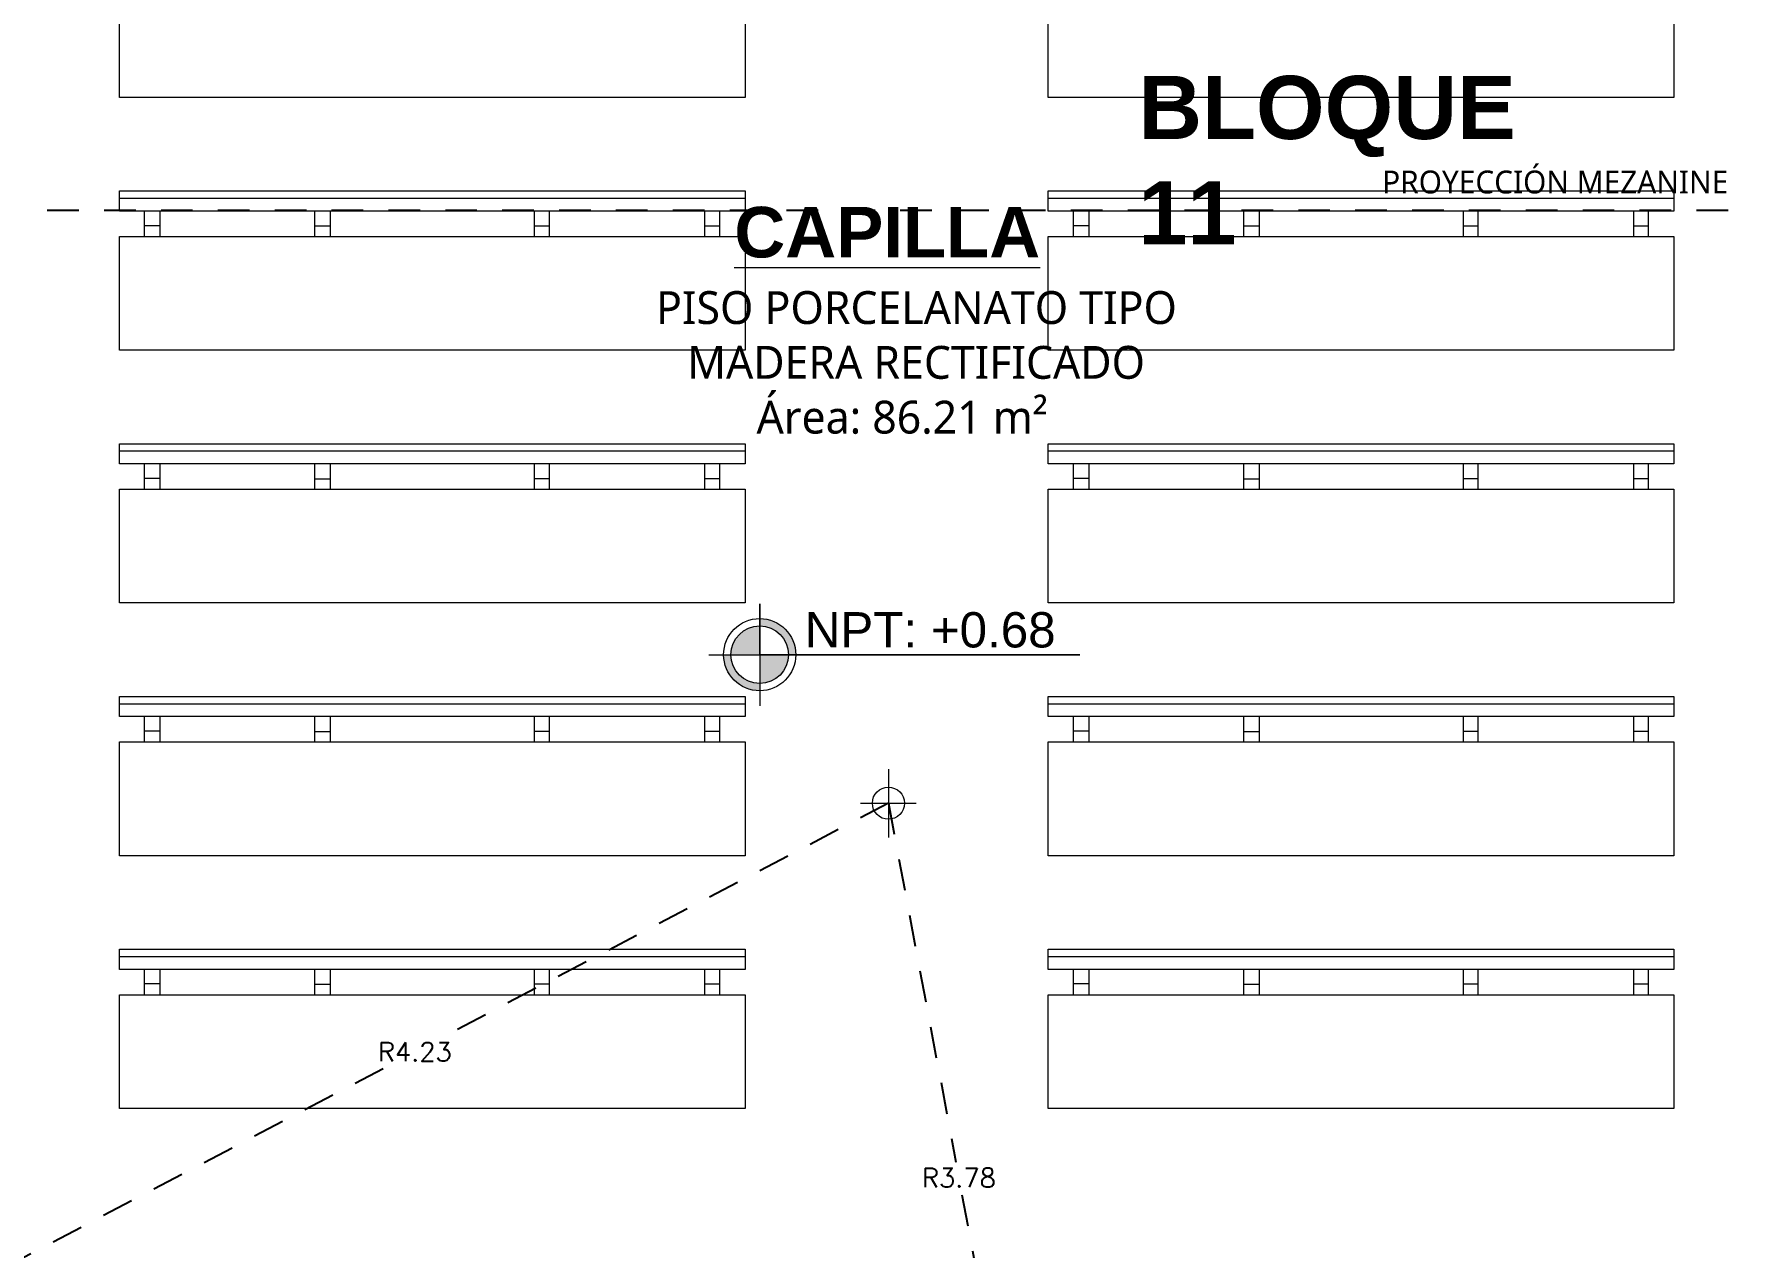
# Model space of a CAD drawing. Header units: metres. Extents: x 44 to 146, y 191 to 279.
# Drawn here: x 51.67 to 58.42, y 265.64 to 270.45 of the extents above; entities that cross this region are included whole.
import ezdxf

# ---------------------------------------------------------------- set-up
doc = ezdxf.new("R2010")
doc.units = ezdxf.units.M
doc.linetypes.add('DASHED2', pattern=[0.375, 0.25, -0.125])
doc.linetypes.add('HIDDEN2', pattern=[0.1875, 0.125, -0.0625])
for name, color, linetype, lineweight in [('0_Pluma_Nº__1', 8, 'Continuous', 0), ('COLUMNAS 50', 7, 'Continuous', 50), ('Equipamiento SR', 253, 'Continuous', 0), ('GRAFO01', 7, 'Continuous', 0), ('letras sr', 7, 'Continuous', 5), ('linea 001', 252, 'Continuous', 0), ('Muros el', 7, 'Continuous', 50), ('Proyeccciones', 1, 'DASHED2', 18), ('TEXTO 100', 7, 'Continuous', 20)]:
    doc.layers.add(name, color=color, linetype=linetype, lineweight=lineweight)
doc.layers.add('CELOSIA', color=40, linetype='Continuous')
doc.styles.add('01COTAS', font='romans.shx')
doc.styles.add('Generales', font='trebuc.ttf', dxfattribs={"height": 0.22})
doc.styles.add('JOS', font='arial.ttf', dxfattribs={"height": 1})
doc.styles.add('Santa Rosa 1 50', font='trebuc.ttf')
doc.dimstyles.new('DIM-25-CORTE', dxfattribs={"dimscale": 0.025, "dimtxt": 2, "dimasz": 2, "dimexe": 2, "dimexo": 2, "dimgap": 1, "dimtad": 1, "dimtih": 1, "dimtoh": 1, "dimzin": 1, "dimdsep": 46, "dimtxsty": '01COTAS', "dimcen": 25, "dimclrd": 9, "dimclre": 9, "dimclrt": 7, "dimadec": 0, "dimazin": 0, "dimtfac": 1, "dimtix": 1, "dimtmove": 2, "dimatfit": 3, "dimfxl": 2, "dimfxlon": 1, "dimtolj": 1, "dimtzin": 0, "dimarcsym": 0})

# ---------------------------------------------------------------- blocks, each defined once
blk = doc.blocks.new('*D218')
at = {"color": 9, "linetype": 'HIDDEN2', "lineweight": -2, "transparency": 16777216}
for p, q in [((55.04531491368054, 267.4032858746614), (53.29058902943989, 266.4821928579965)), ((51.34200354519534, 265.4593388053881), (53.05245810068278, 266.3571928579965))]:
    blk.add_line(p, q, dxfattribs=at)
at = {"color": 9, "linetype": 'HIDDEN2', "lineweight": 80, "transparency": 16777216}
blk.add_solid([(51.33813038451925, 265.4667173601804), (51.34587670587145, 265.451960250596), (51.2977322164421, 265.4360998413316)], dxfattribs=at)
at = {"layer": 'Defpoints', "color": 0, "linetype": 'HIDDEN2', "lineweight": 80, "transparency": 16777216}
for p in [(55.04531491368054, 267.4032858746614), (51.2977322164421, 265.4360998413316)]:
    blk.add_point(p, dxfattribs=at)
at = {"color": 7, "linetype": 'HIDDEN2', "transparency": 16777216, "insert": (53.17152356506139, 266.4196928579965), "char_height": 0.07500000000000001, "attachment_point": 5, "style": '01COTAS'}
blk.add_mtext('\\A1;R4.23', dxfattribs=at)
blk = doc.blocks.new('*U216')
at = {"layer": 'CELOSIA', "linetype": 'Continuous', "lineweight": 5}
blk.add_lwpolyline([(0.02311068210171641, -0.009533958925487696), (-0.0224195818576689, -0.01106175163914713), (-0.02311068210171641, 0.009533958925487696), (0.0224195818576689, 0.01106175163914713)], close=True, dxfattribs=at)
blk = doc.blocks.new('*U217')
at = {"color": 0, "linetype": 'ByBlock', "lineweight": -2, "transparency": 16777216}
blk.add_blockref('*U216', (47.84981600904775, 267.1965604390824), dxfattribs=at)
for p, rotation in [((47.85651983784212, 267.0467421300379), 1.363763456892946), ((47.86678743076043, 266.8971258087988), 2.727526913785723), ((47.88061297104501, 266.747796235434), 4.091290370678813), ((47.8979886263034, 266.5988380075653), 5.455053827572192), ((47.91890455294549, 266.4503355124409), 6.818817284465766), ((47.94334890176013, 266.3023728791293), 8.182580741358699), ((47.97130782462784, 266.1550339308586), 9.54634419825214), ((48.00276548236603, 266.0084021375288), 10.91010765514593), ((48.03770405370215, 265.8625605684257), 12.27387111203962), ((48.07610374536973, 265.71759184516), 13.63763456893314), ((48.11794280332157, 265.5735780948611), 15.00139802582635), ((48.16319752505377, 265.4306009036507), 16.36516148271985), ((48.2118422730336, 265.2887412704233), 17.7289249396136), ((48.26384948922353, 265.1480795609582), 19.09268839650705), ((48.31918971069338, 265.0086954623919), 20.45645185340029), ((48.37783158631146, 264.8706679380736), 21.82021531029404), ((48.43974189450554, 264.7340751828309), 23.18397876718752), ((48.50488556208344, 264.5989945786719), 24.54774222408073), ((48.5732256841025, 264.4655026509463), 25.91150568097448), ((48.64472354477685, 264.3336750249932), 27.27526913786821), ((48.71933863941055, 264.2035863832974), 28.63903259476198), ((48.79702869734412, 264.0753104231811), 30.00279605165573), ((48.87774970590159, 263.9489198150533), 31.36655950854948), ((48.96145593532437, 263.8244861612401), 32.73032296544294), ((49.04809996467791, 263.7020799554218), 34.09408642233669), ((49.1376327087164, 263.5817705426961), 35.45784987923045), ((49.23000344569043, 263.4636260802938), 36.8216133361242), ((49.32515984608158, 263.347713498966), 38.18537679301794), ((49.423048002248, 263.2340984650673), 39.54914024991168), ((49.523612458964, 263.1228453433544), 40.91290370680544), ((49.62679624483621, 263.0140171605223), 42.27666716369919), ((49.73254090457895, 262.9076755694991), 43.64043062059293), ((49.84078653212998, 262.8038808145182), 45.00419407748669), ((49.9514718045883, 262.7026916969892), 46.36795753438043), ((50.06453401695455, 262.604165542186), 47.73172099127417), ((50.17990911765445, 262.5083581667708), 49.0954844481674), ((50.29753174482499, 262.4153238471733), 50.45924790506061), ((50.41733526334304, 262.3251152888423), 51.82301136195435), ((50.53925180257518, 262.237783596387), 53.1867748188481), ((50.66321229482757, 262.1533782446253), 54.55053827574131), ((50.78914651447384, 262.071947050556), 55.91430173263453), ((50.91698311773913, 261.9935361462694), 57.27806518952773), ((51.04664968311742, 261.9181899528123), 58.64182864642095), ((51.17807275239952, 261.8459511550238), 60.00559210331495), ((51.31117787228838, 261.7768606773526), 61.36935556020844), ((51.44588963657795, 261.7109576606732), 62.73311901710166), ((51.58213172887221, 261.6482794401118), 64.09688247399488), ((51.71982696581946, 261.5888615238953), 65.46064593088808), ((51.85889734083808, 261.5327375732357), 66.8244093877813), ((51.99926406830841, 261.4799393832598), 68.18817284467453), ((52.14084762820619, 261.4304968649973), 69.55193630156745), ((52.28356781115183, 261.3844380284356), 70.91569975846095), ((52.4273437638504, 261.3417889666513), 72.27946321535416), ((52.57209403489633, 261.3025738410288), 73.64322667224765), ((52.71773662091688, 261.2668148675717), 75.00699012914112), ((52.86418901302847, 261.2345323043176), 76.37075358603433), ((53.01136824357922, 261.2057444398613), 77.7345170429278), ((53.15919093315154, 261.1804675829944), 79.09828049982156), ((53.30757333779783, 261.1587160534656), 80.4620439567153), ((53.45643139648289, 261.1405021738685), 81.82580741360904), ((53.60568077870579, 261.125836262661), 83.18957087050254), ((53.75523693227446, 261.1147266283194), 84.55333432739575)]:
    blk.add_blockref('*U216', p, dxfattribs=dict(at, rotation=rotation))
blk = doc.blocks.new('*D219')
at = {"color": 9, "linetype": 'HIDDEN2', "lineweight": -2, "transparency": 16777216}
for p, q in [((55.04531491368034, 267.4032858746613), (55.31250818063648, 265.9837797573599)), ((55.73494967991881, 263.7394930683108), (55.33603689809845, 265.8587797573599))]:
    blk.add_line(p, q, dxfattribs=at)
at = {"color": 9, "linetype": 'HIDDEN2', "lineweight": 80, "transparency": 16777216}
blk.add_solid([(55.74313919695759, 263.7410345789713), (55.72676016288004, 263.7379515576504), (55.74419874388146, 263.6903559660782)], dxfattribs=at)
at = {"layer": 'Defpoints', "color": 0, "linetype": 'HIDDEN2', "lineweight": 80, "transparency": 16777216}
for p in [(55.04531491368034, 267.4032858746613), (55.74419874388146, 263.6903559660782)]:
    blk.add_point(p, dxfattribs=at)
at = {"color": 7, "linetype": 'HIDDEN2', "transparency": 16777216, "insert": (55.32427253936748, 265.9212797573599), "char_height": 0.07500000000000001, "attachment_point": 5, "style": '01COTAS'}
blk.add_mtext('\\A1;R3.78', dxfattribs=at)
blk = doc.blocks.new('A$Cbbd7e0fc')
at = {"linetype": 'ByBlock'}
for p, q in [((-1.237733178606319, 0.5500000000000682), (-1.237733178606319, 0.6300000000000523)), ((-1.237733178606319, 0.6300000000000523), (1.237733178606319, 0.6300000000000523)), ((1.237733178606319, 0.6300000000000523), (1.237733178606319, 0.5500000000000682)), ((1.237733178606319, 0.6000000000000796), (-1.237733178606319, 0.6000000000000796)), ((1.237733178606319, 0.5500000000000682), (-1.237733178606319, 0.5500000000000682)), ((-1.137733178606283, 0.4500000000000455), (-1.137733178606283, 0.5500000000000682)), ((-1.077733178606223, 0.5500000000000682), (-1.077733178606223, 0.4500000000000455)), ((-0.4637500000000472, 0.4500000000000455), (-0.4637500000000472, 0.5475000000000705)), ((-0.4037499999999881, 0.5475000000000705), (-0.4037499999999881, 0.4500000000000455)), ((0.4037499999999454, 0.5500000000000682), (0.4037499999999454, 0.4500000000000455)), ((0.4637500000000045, 0.4500000000000455), (0.4637500000000045, 0.5500000000000682)), ((1.077733178606181, 0.5500000000000682), (1.077733178606181, 0.4500000000000455)), ((1.13773317860624, 0.4500000000000455), (1.13773317860624, 0.5500000000000682)), ((-1.077733178606223, 0.4925000000000637), (-1.137733178606283, 0.4925000000000637)), ((-0.4037499999999881, 0.4900000000000659), (-0.4637500000000472, 0.4900000000000659)), ((0.4037499999999454, 0.4925000000000637), (0.4637500000000045, 0.4925000000000637)), ((1.077733178606181, 0.4925000000000637), (1.13773317860624, 0.4925000000000637)), ((-1.237733178606319, 0), (-1.237733178606319, 0.4500000000000455)), ((-1.237733178606319, 0.4500000000000455), (1.237733178606319, 0.4500000000000455)), ((1.237733178606319, 0.4500000000000455), (1.237733178606319, 0)), ((1.237733178606319, 0), (-1.237733178606319, 0))]:
    blk.add_line(p, q, dxfattribs=at)

msp = doc.modelspace()

# ---------------------------------------------------------------- hatches: boundary and pattern name
at = {"layer": 'TEXTO 100', "ltscale": 1.3}
h = msp.add_hatch(color=256, dxfattribs=at)
edge = h.paths.add_edge_path()
edge.add_line((54.64990247030281, 267.9909491928284), (54.53609716627355, 267.9909491946248))
edge.add_line((54.53609716627355, 267.9909491946248), (54.53609716627355, 267.8771438908203))
edge.add_arc((54.5360971672844, 267.9909491946248), 0.1138053038046205, 269.9999994913017, 359.9999990956475)
edge = h.paths.add_edge_path()
edge.add_arc((54.53609716705967, 267.9909491928284), 0.1138053056009154, 90.00000039565423, 180)
edge.add_line((54.42229186224483, 267.9909491928284), (54.53609716627409, 267.9909491946248))
edge.add_line((54.53609716627355, 267.9909491946248), (54.53609716627355, 268.1047544984293))
edge = h.paths.add_edge_path()
edge.add_line((54.53609716627355, 268.1337935276153), (54.53609716627355, 268.1047544984293))
edge.add_arc((54.536097165488, 267.9909491928284), 0.1138053056009154, 0, 89.99999960434582, ccw=False)
edge.add_line((54.64990247030281, 267.9909491928284), (54.67894150128521, 267.9909491946248))
edge.add_arc((54.5360971672844, 267.9909491946248), 0.1428443340010337, 0, 90.00000040528428)
msp.add_hatch(color=256, dxfattribs=at).paths.add_polyline_path([(54.42229186219922, 267.9909491946248), (54.39325283122349, 267.9909491946248, 0.4163528812831421), (54.53713971541964, 267.848108664147), (54.53713971541964, 267.8771486659497, -0.4168992925091289)])

# ---------------------------------------------------------------- linework, layer by layer
at = {"linetype": 'HIDDEN2'}
msp.add_line((50.81734950722009, 269.750145045007), (59.27344759840659, 269.7494924649418), dxfattribs=at)
for centre, radius, start, end in [((55.04531491368049, 267.4032858746614), 6.278, 180, 0), ((55.04531491368049, 267.4032858746614), 4.527965406460388, 180, 244.9703156321596), ((55.04531491368054, 267.4032858746614), 4.232516622810645, 180.020789940583, 222.3601683094529)]:
    msp.add_arc(centre, radius, start, end)
at = {"layer": '0_Pluma_Nº__1', "linetype": 'ByBlock'}
for p, q in [((55.04531491368051, 267.5383819317883), (55.04531491368051, 267.2681898175347)), ((54.93537206778581, 267.4032858746615), (55.15525775957522, 267.4032858746615))]:
    msp.add_line(p, q, dxfattribs=at)
msp.add_circle((55.04531491368049, 267.4032858746614), 0.0634453461522107, dxfattribs=at)
at = {"layer": 'COLUMNAS 50', "linetype": 'Continuous'}
msp.add_arc((55.04531491368049, 267.4032858746614), 6.278, 180, 258.7684086753018, dxfattribs=at)
at = {"layer": 'linea 001'}
for radius, start in [(6.077999999999825, 180), (6.047999999999824, 180), (4.587965406460392, 180), (4.587965406460392, 180), (4.55796540646039, 180), (4.55796540646039, 180), (5.377965406460437, 280.5003547340533)]:
    msp.add_arc((55.04531491368049, 267.4032858746614), radius, start, 0, dxfattribs=at)
at = {"layer": 'Muros el', "ltscale": 0.05}
msp.add_lwpolyline([(56.69600381181009, 263.5106861321716, 0.3010620994090797), (59.27344766864926, 267.4032858746614), (59.27344766864927, 270.6475265991248)], format="xyb", dxfattribs=at)
msp.add_arc((55.04531491368049, 267.4032858746614), 4.527965406460388, 295.0214664938158, 0, dxfattribs=at)
at = {"layer": 'Proyeccciones', "linetype": 'DASHED2', "lineweight": 9, "ltscale": 0.4}
for centre, radius, start, end in [((55.04531491368034, 267.4032858746614), 6.539077311070855, 180.0000000000358, 267.9702383702038), ((55.04531491368046, 267.4032858746614), 6.329044810192556, 180.0000000000163, 268.337258296494), ((55.04531491368049, 267.4032858746614), 5.377965406460437, 180, 280.5003547340533)]:
    msp.add_arc(centre, radius, start, end, dxfattribs=at)
at = {"layer": 'TEXTO 100', "ltscale": 1.3}
msp.add_lwpolyline([(54.33545722478689, 267.9909491946248), (55.80323829886345, 267.9909491946248), (54.53713971541964, 267.9909491946248), (54.53713971541964, 268.1926316827877), (54.53713971541964, 267.7892667028691)], dxfattribs=at)
for radius in [0.1428443350500418, 0.1138053040743278]:
    msp.add_circle((54.53609716627355, 267.9909491946248), radius, dxfattribs=at)

# ---------------------------------------------------------------- block references
msp.add_blockref('*U217', (0.8981291458583485, 0))
at = {"layer": 'Equipamiento SR'}
for p in [(53.24021805565873, 270.1958137076845), (56.91568441287137, 270.1958137076845), (53.24021805565873, 269.1958137076845), (56.91568441287137, 269.1958137076845), (53.24021805565873, 268.1958137076845), (56.91568441287137, 268.1958137076845), (53.24021805565873, 267.1958137076845), (56.91568441287137, 267.1958137076845), (53.24021805565873, 266.1958137076845), (56.91568441287137, 266.1958137076845)]:
    msp.add_blockref('A$Cbbd7e0fc', p, dxfattribs=at)

# ---------------------------------------------------------------- texts
at = {"layer": 'GRAFO01', "style": 'JOS'}
msp.add_text('NPT: +0.68', height=0.1397384423660468, rotation=8.130006654569796e-09, dxfattribs=at).set_placement((54.71421058266719, 268.0195489954056))
at = {"layer": 'letras sr'}
note = msp.add_mtext_dynamic_manual_height_columns('{\\fSwis721 Ex BT|b1|i0|c0|p34;BLOQUE }', width=1.175698067177858, gutter_width=0.7466076026232997, heights=[0.00685124685563593, 0.2300417320017374], dxfattribs=dict(at, insert=(54.11169481768921, 270.2811773246476), char_height=0.2500000000000142, attachment_point=1, style='Santa Rosa 1 50'))
for column, words in zip(note.columns.linked_columns, ['{\\fSwis721 Ex BT|b1|i0|c0|p34;11}']):
    column.text = words
at = {"layer": 'letras sr', "insert": (56.96837321463939, 269.9063729984416), "char_height": 0.08, "width": 2.163921693201234, "attachment_point": 1, "style": 'Generales'}
msp.add_mtext('{\\H1.1304x; PROYECCIÓN MEZANINE}', dxfattribs=at)
at = {"layer": 'letras sr', "insert": (53.96238364998149, 269.7626643647288), "char_height": 0.2090000000000119, "attachment_point": 1, "style": 'Santa Rosa 1 50'}
msp.add_mtext_dynamic_manual_height_columns('\\pi0.47307;{\\fSwis721 Ex BT|b1|i0|c0|p34;\\H0.95694x;\\LCAPILLA\\P\\pi0.16382;\\fTrebuchet MS|b0|i0|c0|p34;\\H0.65x;\\lPISO PORCELANATO TIPO \\P\\pi0.28677;MADERA RECTIFICADO\\P\\pi0.56108;Área: 86.21 m²}', width=2.317205201216173, gutter_width=0.5000000000000284, heights=[0], dxfattribs=at)

# ---------------------------------------------------------------- dimensions: what is measured, and where the dimension line sits
at = {"color": 4, "linetype": 'HIDDEN2'}
for center, mpoint, picture, middle in [((55.04531491368054, 267.4032858746614), (51.2977322164421, 265.4360998413316), '*D218', (53.17152356506139, 266.4196928579965)), ((55.04531491368034, 267.4032858746613), (55.74419874388146, 263.6903559660782), '*D219', (55.32427253936748, 265.9212797573599))]:
    dim = msp.add_radius_dim(center=center, mpoint=mpoint, dimstyle='DIM-25-CORTE', override={"dimtxt": 3}, dxfattribs=at)
    dim.commit()
    dim.dimension.update_dxf_attribs({"geometry": picture, "text_midpoint": middle, "dimtype": 164})

doc.saveas('drawing.dxf')
